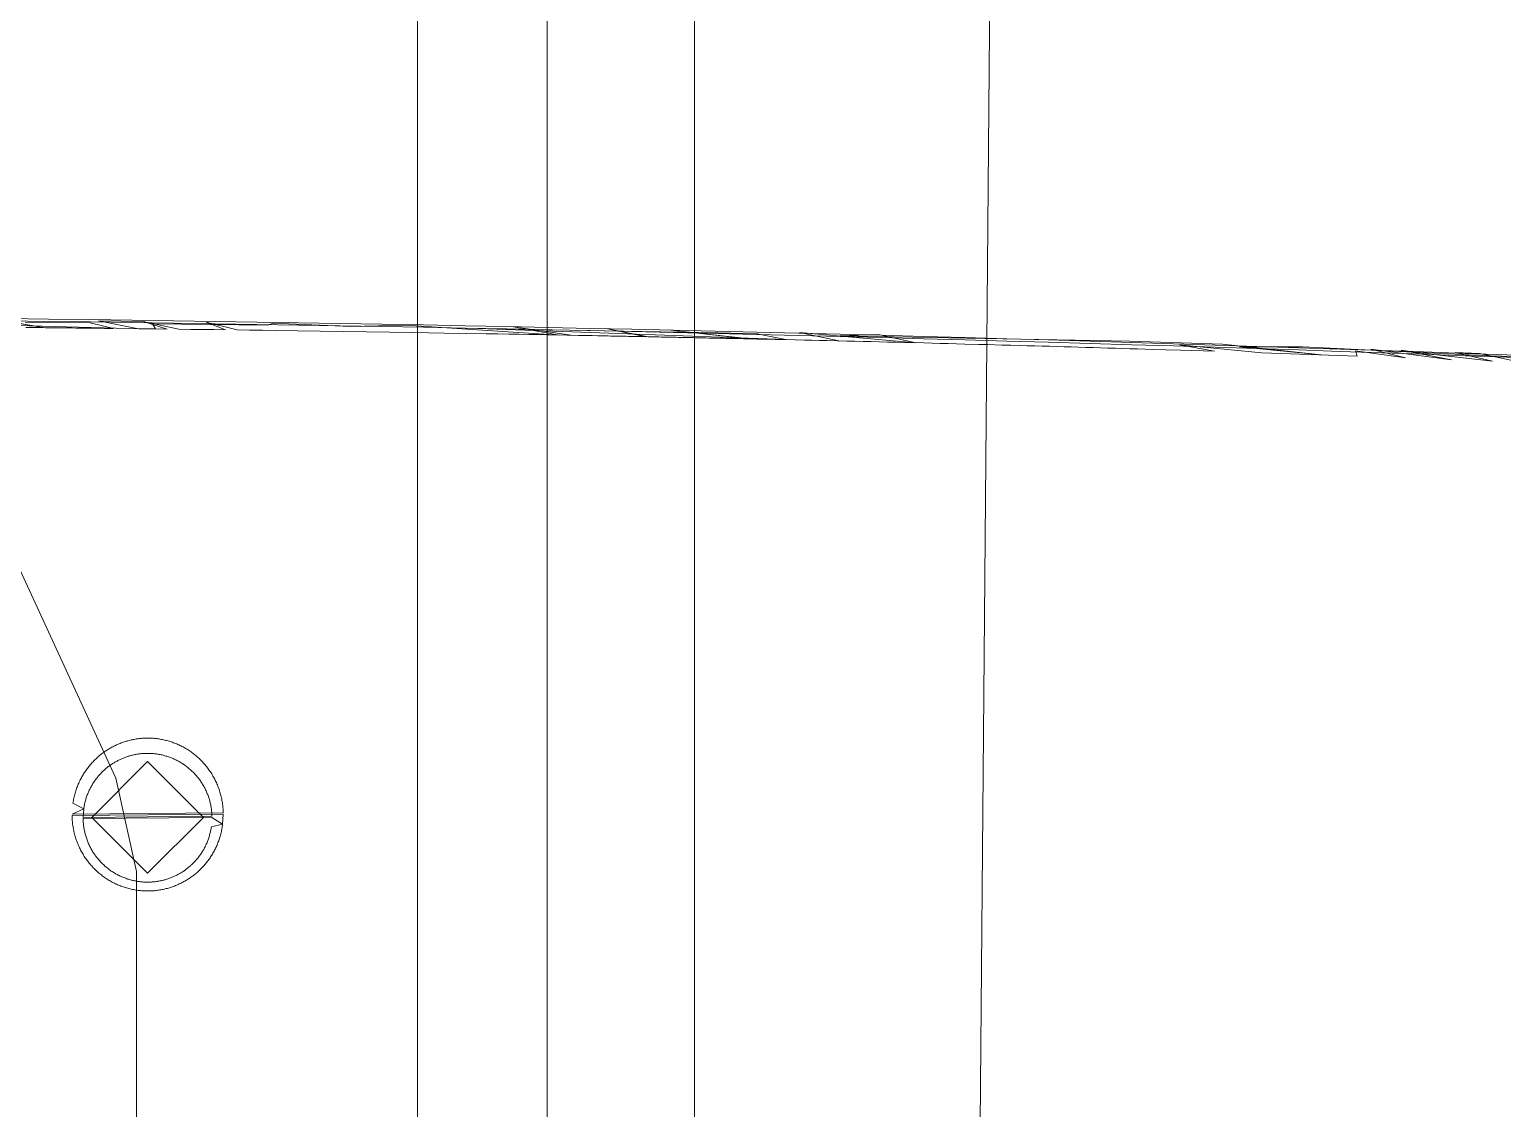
# Model space of a CAD drawing. Header units: millimetres. Extents: x 521 to 148073, y -17811 to 32040.
# Drawn here: x 66062.9 to 66131.6, y 20531.6 to 20581.8 of the extents above; entities that cross this region are included whole.
import ezdxf

# ---------------------------------------------------------------- set-up
doc = ezdxf.new("R2010")
doc.units = ezdxf.units.MM
doc.layers.add('Datové rozvody', color=6, linetype='Continuous')
doc.layers.add('PDF_Geometrie', color=7, linetype='Continuous', true_color=0xbdbdbd)

# ---------------------------------------------------------------- blocks, each defined once
blk = doc.blocks.new('projektor')
at = {"layer": 'PDF_Geometrie', "lineweight": 13}
for points in [[(85985.823, 15131.9), (85985.825, 15132.155), (85985.827, 15132.282), (85985.829, 15132.409), (85985.831, 15132.664), (85985.474, 15130.644), (85985.832, 15132.791), (85985.834, 15132.917), (85985.835, 15133.043), (85985.838, 15133.301), (85985.839, 15133.432), (85985.84, 15133.568), (85985.842, 15133.708), (85985.845, 15134.003), (85985.847, 15134.162), (85985.849, 15134.327), (85985.853, 15134.678), (85985.855, 15134.865), (85985.86, 15135.254), (85985.862, 15135.457), (85985.866, 15135.875), (85985.618, 15134.815), (85985.602, 15133.344), (85985.586, 15131.874)], [(85985.506, 15123.128), (85985.874, 15136.537), (85985.889, 15137.769), (85985.652, 15137.64), (85985.718, 15142.85), (85985.623, 15143.121), (85985.772, 15146.608), (85985.712, 15149.129), (85986.166, 15156.078), (85985.792, 15154.002), (85986.175, 15156.614), (85986.182, 15156.951), (85986.185, 15157.111), (85986.191, 15157.418), (85986.193, 15157.561), (85986.199, 15157.827), (85986.201, 15157.953), (85986.205, 15158.185), (85986.207, 15158.295), (85986.21, 15158.402), (85986.212, 15158.506), (85986.216, 15158.71), (85986.217, 15158.811), (85986.219, 15158.912), (85986.223, 15159.115), (85986.226, 15159.217), (85986.227, 15159.318), (85986.231, 15159.518), (85986.233, 15159.617), (85986.235, 15159.716), (85986.237, 15159.814), (85986.241, 15160.01), (85985.87, 15158.19), (85986.243, 15160.107), (85986.245, 15160.204), (85986.249, 15160.398), (85986.251, 15160.495), (85986.253, 15160.591), (85986.255, 15160.689), (85986.258, 15160.883), (85986.261, 15160.98), (85986.262, 15161.078), (85986.266, 15161.273), (85986.268, 15161.371), (85986.271, 15161.468), (85986.273, 15161.567), (85986.277, 15161.762), (85986.278, 15161.86), (85986.281, 15161.959), (85986.284, 15162.153), (85986.287, 15162.251), (85986.288, 15162.348), (85986.292, 15162.543), (85986.295, 15162.641), (85986.297, 15162.74), (85986.3, 15162.837), (85986.304, 15163.034), (85986.305, 15163.132), (85986.307, 15163.231), (85986.312, 15163.428), (85986.314, 15163.528), (85986.316, 15163.627), (85986.32, 15163.826), (85986.322, 15163.925), (85986.324, 15164.025), (85986.328, 15164.223), (85986.33, 15164.323), (85986.333, 15164.421), (85986.337, 15164.62), (85985.926, 15161.01), (85986.339, 15164.719), (85986.341, 15164.82), (85986.346, 15165.025), (85986.349, 15165.128), (85986.35, 15165.232), (85986.355, 15165.442), (85986.358, 15165.545), (85986.36, 15165.65), (85986.365, 15165.863), (85986.367, 15165.972), (85986.37, 15166.086), (85986.375, 15166.324), (85986.109, 15165.046), (85986.071, 15163.264), (85986.035, 15161.522), (85986.001, 15159.816), (85985.968, 15158.154), (85985.938, 15156.54), (85985.91, 15154.971), (85985.883, 15153.452), (85985.858, 15151.984), (85986.395, 15167.19), (85986.431, 15168.747), (85986.053, 15166.966), (85986.516, 15172.245), (85986.138, 15170.55), (85986.196, 15168.796), (85986.446, 15181.918), (85986.579, 15186.142), (85987.065, 15190.613), (85986.702, 15186.903), (85986.699, 15189.757), (85987.113, 15198.242), (85987.31, 15205.296)], [(85985.547, 15137.21), (85985.523, 15135.199), (85985.879, 15137.007), (85985.896, 15138.303), (85985.547, 15137.21), (85985.902, 15138.839), (85985.909, 15139.371), (85985.915, 15139.897), (85985.922, 15140.421), (85985.929, 15140.947), (85985.582, 15140.079), (85985.936, 15141.484), (85985.943, 15142.043), (85985.952, 15142.626), (85985.96, 15143.239), (85985.973, 15144.214), (85985.988, 15145.242), (85986.003, 15146.292), (85986.019, 15147.341), (85986.035, 15148.384), (85986.052, 15149.438), (85986.075, 15150.863), (85986.092, 15151.867), (85986.107, 15152.759), (85986.116, 15153.295), (85986.125, 15153.794), (85986.133, 15154.259), (85986.14, 15154.695), (85986.148, 15155.11), (85986.156, 15155.508), (85986.172, 15156.44), (85986.402, 15167.523), (85986.41, 15167.868), (85986.418, 15168.215), (85986.44, 15169.108), (85986.448, 15169.476), (85986.457, 15169.846), (85986.466, 15170.218), (85986.475, 15170.587), (85986.484, 15170.955), (85986.493, 15171.322), (85986.502, 15171.691), (85986.526, 15172.615), (85986.535, 15172.982), (85986.544, 15173.344), (85986.553, 15173.705), (85986.563, 15174.076), (85986.574, 15174.461), (85986.589, 15175.073), (85986.6, 15175.496), (85986.618, 15176.13), (85986.629, 15176.537), (85986.64, 15176.925), (85986.649, 15177.288), (85986.659, 15177.633), (85986.668, 15177.967), (85986.677, 15178.298), (85986.687, 15178.626), (85986.696, 15178.955), (85986.706, 15179.282), (85986.715, 15179.612), (85986.725, 15179.943), (85986.734, 15180.275), (85986.744, 15180.609), (85986.754, 15180.945), (85986.764, 15181.28), (85986.774, 15181.615), (85986.784, 15181.949), (85986.794, 15182.283), (85986.804, 15182.628), (85986.815, 15182.988), (85986.834, 15183.574), (85986.853, 15184.23), (85986.903, 15185.778), (85986.616, 15184.195), (85986.973, 15187.924), (85987.123, 15192.245), (85986.883, 15192.162), (85987.203, 15194.432), (85986.809, 15192.854), (85987.283, 15196.524), (85986.858, 15194.23), (85986.994, 15195.188), (85987.355, 15198.378), (85986.952, 15196.687), (85986.995, 15197.783), (85987.409, 15199.711)], [(85756.503, 15177.424), (85756.418, 15177.424), (86117.505, 15174.338), (86119.528, 15170.292)], [(85757.005, 15162.199), (86117.505, 15162.199), (86119.528, 15160.176)], [(85769.607, 15155.523), (85791.714, 15155.523), (86099.297, 15155.523)], [(86099.297, 15149.656), (85799.954, 15149.656), (85769.607, 15149.656)], [(86006.244, 15135.983), (86010.475, 15136.911)], [(86112.447, 15136.911), (86010.475, 15136.911)], [(85971.833, 15120.136), (86006.244, 15135.983)]]:
    blk.add_lwpolyline(points, dxfattribs=at)
for points in [[(86007.641, 15134.522), (86008.022, 15134.495), (86007.975, 15140.336), (86007.927, 15140.334), (86007.879, 15140.332), (86007.831, 15140.329), (86007.784, 15140.325), (86007.736, 15140.321), (86007.688, 15140.315), (86007.641, 15140.309), (86007.594, 15140.302), (86007.547, 15140.294), (86007.5, 15140.286), (86007.453, 15140.277), (86007.406, 15140.267), (86007.359, 15140.255), (86007.313, 15140.244), (86007.267, 15140.232), (86007.221, 15140.219), (86007.175, 15140.205), (86007.129, 15140.19), (86007.084, 15140.175), (86007.039, 15140.159), (86006.994, 15140.143), (86006.95, 15140.125), (86006.906, 15140.107), (86006.862, 15140.088), (86006.819, 15140.068), (86006.775, 15140.048), (86006.733, 15140.027), (86006.69, 15140.005), (86006.648, 15139.983), (86006.606, 15139.96), (86006.566, 15139.936), (86006.526, 15139.912), (86006.484, 15139.887), (86006.445, 15139.862), (86006.406, 15139.835), (86006.366, 15139.809), (86006.328, 15139.781), (86006.291, 15139.753), (86006.253, 15139.724), (86006.216, 15139.696), (86006.179, 15139.666), (86006.143, 15139.636), (86006.108, 15139.605), (86006.074, 15139.574), (86006.04, 15139.542), (86006.005, 15139.51), (86005.973, 15139.477), (86005.94, 15139.444), (86005.908, 15139.41), (86005.877, 15139.377), (86005.847, 15139.342), (86005.817, 15139.306), (86005.786, 15139.272), (86005.758, 15139.235), (86005.73, 15139.2), (86005.702, 15139.163), (86005.674, 15139.126), (86005.648, 15139.089), (86005.622, 15139.051), (86005.597, 15139.013), (86005.572, 15138.975), (86005.549, 15138.936), (86005.526, 15138.897), (86005.503, 15138.859), (86005.481, 15138.819), (86005.459, 15138.779), (86005.439, 15138.74), (86005.418, 15138.699), (86005.399, 15138.659), (86005.381, 15138.619), (86005.362, 15138.577), (86005.345, 15138.536), (86005.328, 15138.496), (86005.312, 15138.454), (86005.297, 15138.412), (86005.282, 15138.371), (86005.268, 15138.329), (86005.254, 15138.286), (86005.242, 15138.244), (86005.23, 15138.202), (86005.218, 15138.159), (86005.207, 15138.116), (86005.196, 15138.073), (86005.187, 15138.031), (86005.178, 15137.988), (86005.17, 15137.944), (86005.162, 15137.902), (86005.156, 15137.858), (86005.149, 15137.815), (86005.143, 15137.771), (86005.138, 15137.729), (86005.134, 15137.685), (86005.131, 15137.642), (86005.127, 15137.598), (86005.125, 15137.556), (86005.123, 15137.513), (86005.122, 15137.47), (86005.122, 15137.428), (86005.122, 15137.385), (86005.122, 15137.343), (86005.124, 15137.3), (86005.126, 15137.259), (86005.128, 15137.217), (86005.131, 15137.176), (86005.135, 15137.135), (86005.14, 15137.094), (86005.144, 15137.053), (86005.15, 15137.012), (86005.156, 15136.972), (86005.161, 15136.932), (86005.169, 15136.891), (86005.177, 15136.852), (86005.184, 15136.812), (86005.193, 15136.773), (86005.203, 15136.734), (86005.212, 15136.695), (86005.222, 15136.656), (86005.233, 15136.618), (86005.244, 15136.58), (86005.255, 15136.543), (86005.267, 15136.505), (86005.279, 15136.467), (86005.293, 15136.43), (86005.306, 15136.393), (86005.321, 15136.355), (86005.335, 15136.32), (86005.35, 15136.283), (86005.366, 15136.246), (86005.382, 15136.211), (86005.398, 15136.175), (86005.415, 15136.14), (86005.432, 15136.105), (86005.45, 15136.069), (86005.469, 15136.035), (86005.487, 15136), (86005.506, 15135.966), (86005.526, 15135.932), (86005.546, 15135.899), (86005.567, 15135.865), (86005.588, 15135.831), (86005.61, 15135.799), (86005.631, 15135.765), (86005.654, 15135.733), (86005.678, 15135.701), (86005.701, 15135.669), (86005.725, 15135.637), (86005.749, 15135.606), (86005.774, 15135.574), (86005.8, 15135.544), (86005.826, 15135.513), (86005.852, 15135.483), (86005.879, 15135.452), (86005.907, 15135.423), (86005.935, 15135.393), (86005.964, 15135.364), (86005.992, 15135.335), (86006.021, 15135.307), (86006.051, 15135.278), (86006.082, 15135.25), (86006.113, 15135.222), (86006.144, 15135.195), (86006.176, 15135.168), (86006.209, 15135.142), (86006.241, 15135.115), (86006.274, 15135.09), (86006.309, 15135.064), (86006.343, 15135.039), (86006.378, 15135.015), (86006.413, 15134.99), (86006.449, 15134.967), (86006.485, 15134.943), (86006.522, 15134.921), (86006.56, 15134.899), (86006.597, 15134.876), (86006.636, 15134.855), (86006.675, 15134.835), (86006.714, 15134.813), (86006.753, 15134.794), (86006.795, 15134.775), (86006.835, 15134.755), (86006.876, 15134.737), (86006.918, 15134.72), (86006.96, 15134.702), (86007.003, 15134.685), (86007.046, 15134.67), (86007.09, 15134.653), (86007.134, 15134.639), (86007.179, 15134.625), (86007.223, 15134.612), (86007.269, 15134.599), (86007.315, 15134.586), (86007.361, 15134.575), (86007.406, 15134.565), (86007.453, 15134.555), (86007.5, 15134.546), (86007.547, 15134.536), (86007.595, 15134.529), (86007.641, 15134.522), (86007.881, 15133.994), (86007.823, 15140.846), (86007.767, 15140.845), (86007.71, 15140.842), (86007.653, 15140.839), (86007.597, 15140.834), (86007.54, 15140.829), (86007.484, 15140.823), (86007.427, 15140.816), (86007.371, 15140.808), (86007.315, 15140.799), (86007.259, 15140.789), (86007.205, 15140.778), (86007.148, 15140.766), (86007.093, 15140.754), (86007.038, 15140.741), (86006.983, 15140.726), (86006.928, 15140.711), (86006.874, 15140.695), (86006.82, 15140.678), (86006.766, 15140.659), (86006.713, 15140.641), (86006.659, 15140.622), (86006.606, 15140.601), (86006.554, 15140.58), (86006.502, 15140.558), (86006.45, 15140.534), (86006.399, 15140.511), (86006.348, 15140.486), (86006.298, 15140.461), (86006.248, 15140.435), (86006.198, 15140.408), (86006.149, 15140.38), (86006.101, 15140.351), (86006.053, 15140.323), (86006.006, 15140.292), (86005.959, 15140.262), (86005.913, 15140.23), (86005.867, 15140.199), (86005.822, 15140.165), (86005.777, 15140.131), (86005.734, 15140.098), (86005.69, 15140.063), (86005.648, 15140.028), (86005.605, 15139.991), (86005.564, 15139.954), (86005.523, 15139.918), (86005.483, 15139.88), (86005.443, 15139.841), (86005.405, 15139.803), (86005.367, 15139.763), (86005.33, 15139.722), (86005.293, 15139.683), (86005.257, 15139.641), (86005.222, 15139.6), (86005.187, 15139.558), (86005.154, 15139.516), (86005.121, 15139.472), (86005.089, 15139.429), (86005.057, 15139.386), (86005.026, 15139.342), (86004.996, 15139.297), (86004.967, 15139.252), (86004.939, 15139.207), (86004.911, 15139.161), (86004.884, 15139.115), (86004.858, 15139.069), (86004.832, 15139.023), (86004.808, 15138.976), (86004.783, 15138.929), (86004.761, 15138.881), (86004.739, 15138.833), (86004.717, 15138.786), (86004.697, 15138.738), (86004.677, 15138.689), (86004.657, 15138.64), (86004.639, 15138.591), (86004.621, 15138.542), (86004.604, 15138.493), (86004.588, 15138.444), (86004.573, 15138.394), (86004.559, 15138.344), (86004.544, 15138.294), (86004.532, 15138.244), (86004.52, 15138.194), (86004.509, 15138.144), (86004.498, 15138.093), (86004.487, 15138.042), (86004.478, 15137.991), (86004.47, 15137.94), (86004.463, 15137.889), (86004.456, 15137.838), (86004.45, 15137.788), (86004.445, 15137.738), (86004.441, 15137.687), (86004.437, 15137.636), (86004.434, 15137.585), (86004.433, 15137.535), (86004.431, 15137.484), (86004.43, 15137.435), (86004.431, 15137.385), (86004.432, 15137.335), (86004.434, 15137.286), (86004.435, 15137.236), (86004.438, 15137.187), (86004.442, 15137.14), (86004.447, 15137.091), (86004.452, 15137.043), (86004.457, 15136.995), (86004.464, 15136.947), (86004.471, 15136.9), (86004.478, 15136.853), (86004.487, 15136.806), (86004.496, 15136.759), (86004.505, 15136.712), (86004.515, 15136.667), (86004.526, 15136.621), (86004.538, 15136.575), (86004.55, 15136.529), (86004.563, 15136.485), (86004.575, 15136.44), (86004.59, 15136.395), (86004.604, 15136.35), (86004.619, 15136.307), (86004.635, 15136.263), (86004.651, 15136.219), (86004.668, 15136.176), (86004.685, 15136.134), (86004.703, 15136.091), (86004.721, 15136.048), (86004.74, 15136.006), (86004.76, 15135.964), (86004.779, 15135.923), (86004.8, 15135.881), (86004.822, 15135.841), (86004.844, 15135.8), (86004.866, 15135.759), (86004.889, 15135.719), (86004.913, 15135.679), (86004.937, 15135.639), (86004.961, 15135.6), (86004.986, 15135.561), (86005.012, 15135.522), (86005.039, 15135.484), (86005.065, 15135.445), (86005.093, 15135.407), (86005.121, 15135.37), (86005.15, 15135.333), (86005.179, 15135.295), (86005.209, 15135.259), (86005.239, 15135.222), (86005.27, 15135.187), (86005.301, 15135.151), (86005.333, 15135.115), (86005.366, 15135.081), (86005.399, 15135.046), (86005.434, 15135.012), (86005.468, 15134.978), (86005.503, 15134.944), (86005.538, 15134.911), (86005.575, 15134.878), (86005.612, 15134.846), (86005.648, 15134.814), (86005.687, 15134.783), (86005.725, 15134.751), (86005.765, 15134.721), (86005.804, 15134.69), (86005.844, 15134.661), (86005.885, 15134.631), (86005.927, 15134.603), (86005.969, 15134.574), (86006.011, 15134.547), (86006.055, 15134.519), (86006.099, 15134.493), (86006.143, 15134.466), (86006.188, 15134.44), (86006.234, 15134.415), (86006.28, 15134.391), (86006.327, 15134.367), (86006.374, 15134.343), (86006.422, 15134.321), (86006.471, 15134.298), (86006.519, 15134.277), (86006.57, 15134.256), (86006.62, 15134.235), (86006.671, 15134.216), (86006.722, 15134.198), (86006.774, 15134.179), (86006.826, 15134.162), (86006.879, 15134.146), (86006.932, 15134.13), (86006.986, 15134.115), (86007.04, 15134.101), (86007.095, 15134.088), (86007.15, 15134.075), (86007.206, 15134.063), (86007.261, 15134.052), (86007.317, 15134.042), (86007.373, 15134.034)], [(86008.332, 15140.82), (86007.88, 15140.848), (86007.937, 15133.994), (86007.994, 15133.995), (86008.05, 15133.997), (86008.107, 15134), (86008.163, 15134.003), (86008.22, 15134.009), (86008.276, 15134.015), (86008.332, 15134.021), (86008.388, 15134.028), (86008.444, 15134.037), (86008.5, 15134.046), (86008.555, 15134.056), (86008.611, 15134.068), (86008.665, 15134.079), (86008.72, 15134.092), (86008.775, 15134.105), (86008.829, 15134.119), (86008.883, 15134.136), (86008.936, 15134.151), (86008.989, 15134.168), (86009.042, 15134.187), (86009.095, 15134.205), (86009.148, 15134.224), (86009.199, 15134.245), (86009.25, 15134.266), (86009.301, 15134.288), (86009.352, 15134.311), (86009.402, 15134.334), (86009.453, 15134.358), (86009.502, 15134.384), (86009.551, 15134.409), (86009.6, 15134.436), (86009.647, 15134.463), (86009.695, 15134.492), (86009.742, 15134.52), (86009.789, 15134.55), (86009.835, 15134.58), (86009.881, 15134.611), (86009.925, 15134.642), (86009.97, 15134.675), (86010.014, 15134.708), (86010.057, 15134.742), (86010.1, 15134.776), (86010.142, 15134.811), (86010.184, 15134.847), (86010.224, 15134.883), (86010.265, 15134.92), (86010.305, 15134.958), (86010.344, 15134.995), (86010.382, 15135.034), (86010.42, 15135.074), (86010.458, 15135.113), (86010.494, 15135.154), (86010.529, 15135.195), (86010.565, 15135.236), (86010.6, 15135.278), (86010.633, 15135.321), (86010.667, 15135.364), (86010.699, 15135.407), (86010.731, 15135.451), (86010.762, 15135.496), (86010.792, 15135.541), (86010.821, 15135.586), (86010.851, 15135.632), (86010.878, 15135.678), (86010.906, 15135.725), (86010.933, 15135.771), (86010.958, 15135.819), (86010.983, 15135.867), (86011.007, 15135.915), (86011.031, 15135.964), (86011.054, 15136.013), (86011.076, 15136.061), (86011.097, 15136.111), (86011.116, 15136.161), (86011.137, 15136.211), (86011.155, 15136.262), (86011.173, 15136.313), (86011.19, 15136.363), (86011.207, 15136.414), (86011.222, 15136.466), (86011.237, 15136.518), (86011.25, 15136.57), (86011.264, 15136.622), (86011.276, 15136.675), (86011.287, 15136.727), (86011.298, 15136.78), (86011.307, 15136.832), (86011.316, 15136.885), (86011.325, 15136.938), (86011.332, 15136.992), (86011.338, 15137.045), (86011.343, 15137.098), (86011.348, 15137.151), (86011.352, 15137.205), (86011.355, 15137.258), (86011.357, 15137.311), (86011.358, 15137.362), (86011.359, 15137.415), (86011.358, 15137.467), (86011.357, 15137.519), (86011.356, 15137.571), (86011.353, 15137.623), (86011.349, 15137.674), (86011.345, 15137.725), (86011.34, 15137.775), (86011.335, 15137.825), (86011.328, 15137.876), (86011.321, 15137.925), (86011.313, 15137.975), (86011.305, 15138.024), (86011.295, 15138.072), (86011.285, 15138.121), (86011.276, 15138.169), (86011.264, 15138.217), (86011.252, 15138.265), (86011.239, 15138.313), (86011.227, 15138.359), (86011.213, 15138.405), (86011.198, 15138.452), (86011.184, 15138.498), (86011.168, 15138.543), (86011.151, 15138.588), (86011.135, 15138.633), (86011.117, 15138.678), (86011.1, 15138.722), (86011.081, 15138.766), (86011.062, 15138.809), (86011.042, 15138.853), (86011.022, 15138.895), (86011.001, 15138.938), (86010.98, 15138.98), (86010.958, 15139.022), (86010.935, 15139.063), (86010.912, 15139.104), (86010.889, 15139.145), (86010.865, 15139.185), (86010.84, 15139.225), (86010.815, 15139.265), (86010.79, 15139.304), (86010.763, 15139.343), (86010.736, 15139.382), (86010.708, 15139.42), (86010.681, 15139.458), (86010.653, 15139.496), (86010.624, 15139.532), (86010.594, 15139.57), (86010.565, 15139.605), (86010.534, 15139.642), (86010.503, 15139.678), (86010.471, 15139.712), (86010.439, 15139.747), (86010.407, 15139.781), (86010.373, 15139.816), (86010.34, 15139.85), (86010.306, 15139.883), (86010.271, 15139.916), (86010.236, 15139.948), (86010.2, 15139.98), (86010.163, 15140.011), (86010.127, 15140.043), (86010.09, 15140.073), (86010.051, 15140.104), (86010.013, 15140.133), (86009.975, 15140.163), (86009.935, 15140.191), (86009.895, 15140.22), (86009.854, 15140.247), (86009.813, 15140.276), (86009.771, 15140.302), (86009.729, 15140.329), (86009.687, 15140.355), (86009.643, 15140.381), (86009.6, 15140.405), (86009.555, 15140.429), (86009.51, 15140.453), (86009.465, 15140.476), (86009.419, 15140.5), (86009.372, 15140.521), (86009.326, 15140.542), (86009.278, 15140.564), (86009.229, 15140.584), (86009.181, 15140.603), (86009.132, 15140.623), (86009.082, 15140.641), (86009.031, 15140.658), (86008.98, 15140.676), (86008.929, 15140.692), (86008.877, 15140.707), (86008.825, 15140.722), (86008.772, 15140.737), (86008.719, 15140.75), (86008.664, 15140.762), (86008.61, 15140.774), (86008.554, 15140.785), (86008.5, 15140.796), (86008.444, 15140.805), (86008.388, 15140.813), (86008.332, 15140.82), (86008.022, 15140.336), (86008.07, 15134.495), (86008.118, 15134.496), (86008.165, 15134.498), (86008.213, 15134.5), (86008.26, 15134.503), (86008.308, 15134.507), (86008.356, 15134.512), (86008.402, 15134.517), (86008.45, 15134.524), (86008.497, 15134.531), (86008.544, 15134.539), (86008.591, 15134.548), (86008.637, 15134.557), (86008.684, 15134.567), (86008.729, 15134.578), (86008.775, 15134.589), (86008.821, 15134.602), (86008.867, 15134.615), (86008.912, 15134.628), (86008.957, 15134.643), (86009.001, 15134.658), (86009.045, 15134.674), (86009.09, 15134.69), (86009.133, 15134.708), (86009.176, 15134.726), (86009.22, 15134.745), (86009.263, 15134.764), (86009.306, 15134.784), (86009.347, 15134.805), (86009.389, 15134.826), (86009.431, 15134.848), (86009.472, 15134.871), (86009.512, 15134.895), (86009.552, 15134.918), (86009.593, 15134.942), (86009.632, 15134.968), (86009.67, 15134.993), (86009.709, 15135.02), (86009.747, 15135.047), (86009.785, 15135.075), (86009.821, 15135.102), (86009.858, 15135.132), (86009.894, 15135.16), (86009.93, 15135.191), (86009.965, 15135.221), (86009.999, 15135.252), (86010.034, 15135.283), (86010.067, 15135.315), (86010.1, 15135.347), (86010.132, 15135.381), (86010.165, 15135.414), (86010.196, 15135.448), (86010.227, 15135.483), (86010.257, 15135.517), (86010.287, 15135.553), (86010.316, 15135.588), (86010.345, 15135.625), (86010.372, 15135.662), (86010.4, 15135.698), (86010.427, 15135.736), (86010.454, 15135.773), (86010.479, 15135.812), (86010.504, 15135.851), (86010.528, 15135.89), (86010.551, 15135.929), (86010.575, 15135.969), (86010.597, 15136.009), (86010.619, 15136.05), (86010.64, 15136.091), (86010.661, 15136.132), (86010.681, 15136.173), (86010.7, 15136.215), (86010.719, 15136.257), (86010.736, 15136.299), (86010.754, 15136.341), (86010.77, 15136.385), (86010.785, 15136.428), (86010.801, 15136.47), (86010.816, 15136.514), (86010.829, 15136.558), (86010.842, 15136.602), (86010.855, 15136.646), (86010.867, 15136.69), (86010.877, 15136.735), (86010.888, 15136.78), (86010.898, 15136.824), (86010.906, 15136.869), (86010.914, 15136.914), (86010.922, 15136.96), (86010.928, 15137.004), (86010.935, 15137.05), (86010.94, 15137.095), (86010.945, 15137.141), (86010.949, 15137.186), (86010.952, 15137.231), (86010.954, 15137.277), (86010.956, 15137.322), (86010.958, 15137.366), (86010.958, 15137.411), (86010.958, 15137.456), (86010.957, 15137.5), (86010.955, 15137.544), (86010.953, 15137.588), (86010.95, 15137.632), (86010.946, 15137.675), (86010.942, 15137.718), (86010.938, 15137.761), (86010.932, 15137.804), (86010.926, 15137.847), (86010.919, 15137.888), (86010.912, 15137.93), (86010.904, 15137.972), (86010.896, 15138.013), (86010.888, 15138.054), (86010.877, 15138.096), (86010.867, 15138.136), (86010.858, 15138.176), (86010.846, 15138.216), (86010.835, 15138.256), (86010.822, 15138.295), (86010.81, 15138.335), (86010.796, 15138.374), (86010.783, 15138.412), (86010.768, 15138.45), (86010.754, 15138.489), (86010.738, 15138.526), (86010.723, 15138.563), (86010.707, 15138.6), (86010.69, 15138.637), (86010.673, 15138.674), (86010.656, 15138.71), (86010.637, 15138.746), (86010.619, 15138.781), (86010.6, 15138.817), (86010.581, 15138.852), (86010.56, 15138.886), (86010.541, 15138.921), (86010.52, 15138.955), (86010.499, 15138.989), (86010.477, 15139.023), (86010.454, 15139.055), (86010.432, 15139.089), (86010.408, 15139.121), (86010.385, 15139.154), (86010.362, 15139.185), (86010.337, 15139.217), (86010.312, 15139.248), (86010.286, 15139.279), (86010.261, 15139.309), (86010.234, 15139.34), (86010.207, 15139.37), (86010.181, 15139.4), (86010.154, 15139.429), (86010.126, 15139.458), (86010.097, 15139.487), (86010.068, 15139.515), (86010.039, 15139.543), (86010.009, 15139.571), (86009.979, 15139.598), (86009.949, 15139.625), (86009.918, 15139.651), (86009.886, 15139.678), (86009.854, 15139.703), (86009.821, 15139.729), (86009.788, 15139.754), (86009.755, 15139.778), (86009.721, 15139.803), (86009.687, 15139.826), (86009.653, 15139.85), (86009.617, 15139.873), (86009.581, 15139.895), (86009.545, 15139.918), (86009.509, 15139.939), (86009.472, 15139.96), (86009.434, 15139.981), (86009.397, 15140.001), (86009.358, 15140.022), (86009.32, 15140.04), (86009.28, 15140.059), (86009.24, 15140.077), (86009.2, 15140.096), (86009.16, 15140.113), (86009.119, 15140.129), (86009.077, 15140.146), (86009.036, 15140.161), (86008.993, 15140.176), (86008.95, 15140.19), (86008.907, 15140.205), (86008.862, 15140.218), (86008.818, 15140.23), (86008.774, 15140.242), (86008.728, 15140.253), (86008.684, 15140.265), (86008.637, 15140.275), (86008.591, 15140.284), (86008.545, 15140.292), (86008.498, 15140.3), (86008.451, 15140.307)], [(86010.551, 15137.416), (86008.022, 15134.887), (86005.493, 15137.416), (86008.022, 15139.945)]]:
    blk.add_lwpolyline(points, close=True, dxfattribs=at)
for centre, radius, start, end in [((88749.48, 15098.016), 2764.257, 177.788505, 180.294582), ((88769.782, 15097.667), 2784.458, 177.797356, 180.28525)]:
    blk.add_arc(centre, radius, start, end, dxfattribs=at)

msp = doc.modelspace()

# ---------------------------------------------------------------- block references
at = {"layer": 'Datové rozvody', "xscale": 1.027900945623324, "yscale": 1.027900945623324, "zscale": 1.027900945623324, "rotation": 270.0000000000001}
msp.add_blockref('projektor', (50508.686, 108952.866), dxfattribs=at)

doc.saveas('drawing.dxf')
